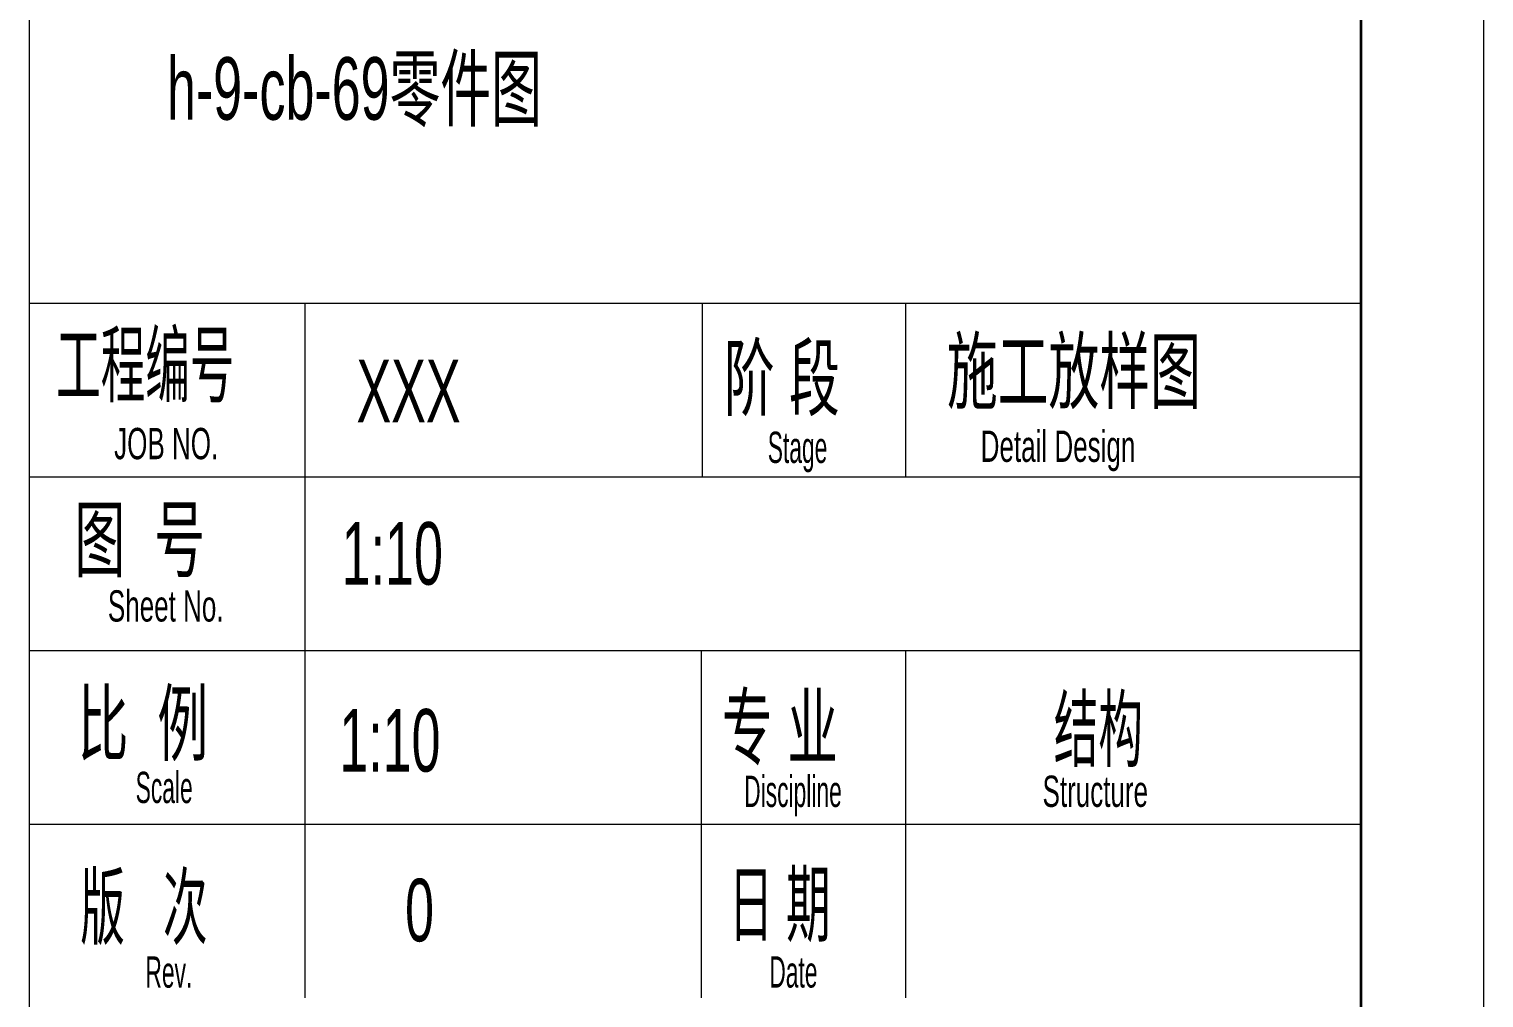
# Model space of a CAD drawing. Header units: millimetres. Extents: x 24 to 5990, y 50 to 4250.
# Drawn here: x 5399 to 5990, y 544 to 938 of the extents above; entities that cross this region are included whole.
import ezdxf

# ---------------------------------------------------------------- set-up
doc = ezdxf.new("R2010")
doc.units = ezdxf.units.MM
doc.linetypes.add('XKITLINE00', pattern=[0])
doc.layers.add('DrawingSheet', color=5, linetype='Continuous', lineweight=0)
doc.layers.add('OtherObjectType', color=1, linetype='Continuous', lineweight=0)
doc.styles.add('$TD_AUDIT_GENERATED_(CA)', font='ARIAL.TTF')

# ---------------------------------------------------------------- blocks, each defined once
blk = doc.blocks.new('*A3')
at = {"layer": 'DrawingSheet', "color": 5, "linetype": 'XKITLINE00', "lineweight": 0}
blk.add_line((5990, 50), (5990, 4250), dxfattribs=at)
blk = doc.blocks.new('*A5')
at = {"layer": 'OtherObjectType', "color": 7, "linetype": 'XKITLINE00', "lineweight": 0}
for p, q in [((5990, 50), (5990, 4250)), ((5399, 4202.98), (5399, 96)), ((5939.69, 4202.98), (5939.69, 96)), ((5940.31, 4203.49), (5940.31, 96.51)), ((5399, 826.49), (5939.69, 826.49)), ((5511, 826), (5511, 544)), ((5672.39, 826.49), (5672.39, 755.86)), ((5755.09, 826.49), (5755.09, 755.86)), ((5399, 755.86), (5939.69, 755.86)), ((5399, 685.23), (5939.69, 685.23)), ((5672, 685), (5672, 544)), ((5755, 685), (5755, 544)), ((5399, 614.6), (5939.69, 614.6))]:
    blk.add_line(p, q, dxfattribs=at)
at = {"layer": 'OtherObjectType', "color": 7, "style": '$TD_AUDIT_GENERATED_(CA)'}
for s, height, width, p in [('h-9-cb-69\\M+5C1E3\\M+5BCFE\\M+5CDBC', 25.4268, 0.595, (5455, 901)), ('\\M+5B9A4\\M+5B3CC\\M+5B1E0\\M+5BAC5', 25.4268, 0.522006, (5410, 788.77)), ('\\M+5BDD7 \\M+5B6CE', 25.4268, 0.595, (5681.21, 783.4)), ('\\M+5CAA9\\M+5B9A4\\M+5B7C5\\M+5D1F9\\M+5CDBC', 25.4268, 0.595, (5771.86, 786.13)), ('XXX', 25.427, 0.595, (5532, 778)), ('JOB NO.', 12.713, 0.595, (5433.56, 763)), ('Stage', 12.713, 0.522006, (5699.06, 761.46)), ('Detail Design', 12.7134, 0.595, (5785.57, 761.91)), ('\\M+5CDBC  \\M+5BAC5', 25.4268, 0.595, (5417.45, 717.77)), ('1:10', 25.427, 0.595, (5526, 712)), ('Sheet No.', 12.713, 0.595, (5431.01, 696.99)), ('\\M+5B1C8  \\M+5C0FD', 25.4268, 0.595, (5418.72, 642.97)), ('\\M+5D7A8 \\M+5D2B5', 25.4268, 0.595, (5680.45, 641.4)), ('\\M+5BDE1\\M+5B9B9', 25.4268, 0.522006, (5815.26, 640.65)), ('1:10', 25.427, 0.595, (5525, 636)), ('Scale', 12.713, 0.522006, (5442.28, 623.2)), ('Discipline', 12.713, 0.522006, (5689.49, 621.62)), ('Structure', 12.71, 0.595, (5810.7, 621.65)), ('\\M+5B0E6   \\M+5B4CE', 25.4268, 0.522006, (5419.83, 568.4)), ('\\M+5C8D5 \\M+5C6DA', 25.4268, 0.522006, (5683.21, 569.51)), ('0', 25.43, 0.595, (5551.74, 567)), ('Rev.', 12.713, 0.522006, (5446.25, 548.14)), ('Date', 12.713, 0.522006, (5699.7, 548.2))]:
    blk.add_text(s, height=height, dxfattribs=dict(at, width=width)).set_placement(p)

msp = doc.modelspace()

# ---------------------------------------------------------------- block references
at = {"lineweight": 0}
for name in ['*A3', '*A5']:
    msp.add_blockref(name, (0, 0), dxfattribs=at)

doc.saveas('drawing.dxf')
